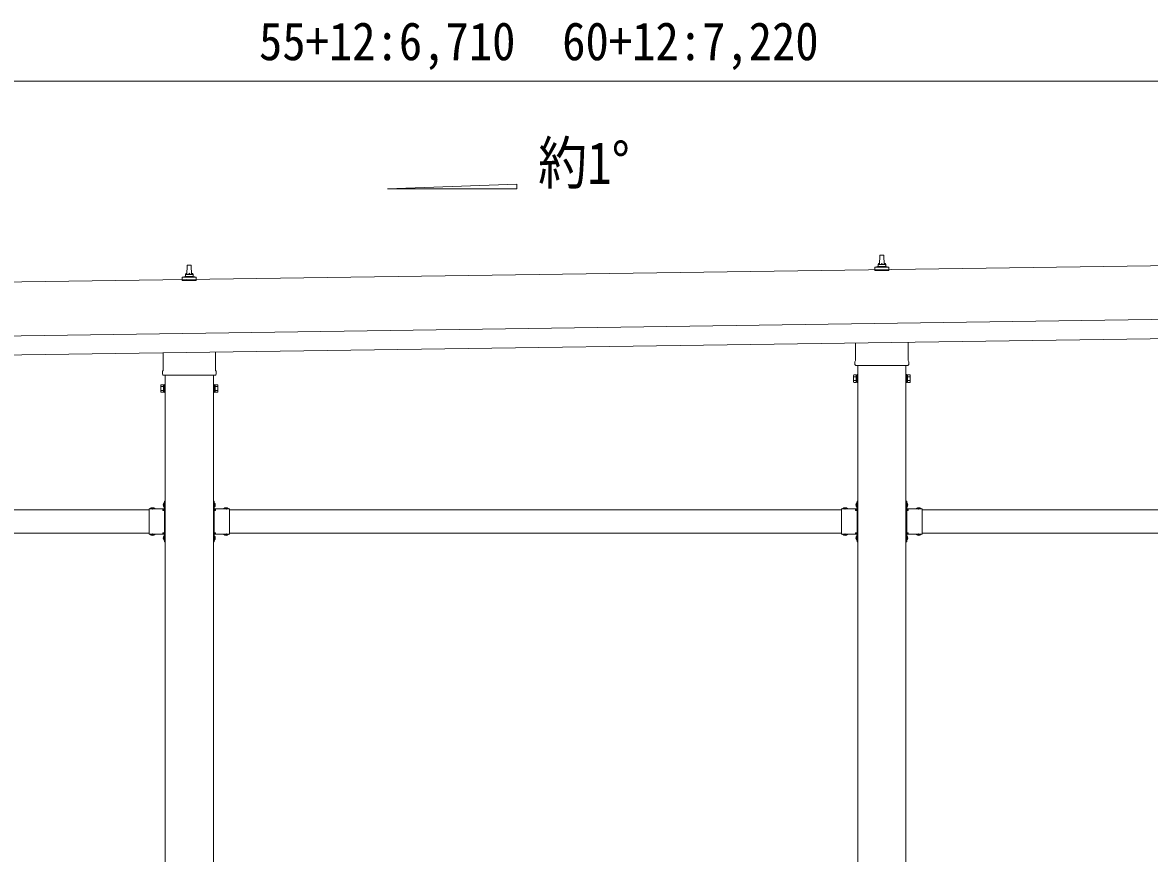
# Model space of a CAD drawing. Units: millimetres, scale not verified. Extents: x -13976 to 14131, y -9754 to 9646.
# Drawn here: x 3154 to 6083, y 1455 to 3615 of the extents above; entities that cross this region are included whole.
import ezdxf
from ezdxf.enums import TextEntityAlignment as Align

# ---------------------------------------------------------------- set-up
doc = ezdxf.new("R2010")
doc.units = ezdxf.units.MM
doc.header["$LTSCALE"] = 50
doc.linetypes.add('USER8', pattern=[4, 3, -1])
for name, color, linetype, lineweight in [('0-2_建具', 4, 'Continuous', 9), ('0-4_設備', 7, 'Continuous', 9), ('0-6_手摺', 5, 'Continuous', 5)]:
    doc.layers.add(name, color=color, linetype=linetype, lineweight=lineweight)
doc.styles.add('ＭＳ ゴシック', font='')
doc.styles.get('ＭＳ ゴシック').set_extended_font_data('MS Gothic')

msp = doc.modelspace()

# ---------------------------------------------------------------- linework, layer by layer
at = {"layer": '0-2_建具'}
for p, q in [((6529.38, 2988.94), (1164.7, 2912.3)), ((5381.15, 2985.47), (5381.88, 3008.99)), ((5382.88, 3009.97), (5391.43, 3009.97)), ((5392.43, 3008.99), (5393.15, 2985.47)), ((3577.15, 2955.54), (3577.15, 2959.75)), ((3578.15, 2959.75), (3596.15, 2959.75)), ((3581.15, 2959.75), (3581.88, 2983.28)), ((3582.88, 2984.25), (3591.43, 2984.25)), ((3592.43, 2983.28), (3593.15, 2959.75)), ((3597.15, 2955.54), (3597.15, 2959.75)), ((5368.9, 2969.97), (5368.9, 2977.68)), ((5405.4, 2969.97), (5368.9, 2969.97)), ((5369.29, 2978.47), (5405.02, 2978.47)), ((5369.67, 2978.65), (5376.39, 2980.28)), ((5376.77, 2980.47), (5397.54, 2980.47)), ((5377.15, 2981.25), (5377.15, 2985.47)), ((5378.15, 2985.47), (5396.15, 2985.47)), ((5397.15, 2981.25), (5397.15, 2985.47)), ((5404.64, 2978.65), (5397.92, 2980.28)), ((5405.4, 2969.97), (5405.4, 2977.68)), ((3568.9, 2944.25), (3568.9, 2951.97)), ((3605.4, 2944.25), (3568.9, 2944.25)), ((3569.29, 2952.75), (3605.02, 2952.75)), ((3569.67, 2952.94), (3576.39, 2954.57)), ((3576.77, 2954.75), (3597.54, 2954.75)), ((3604.64, 2952.94), (3597.92, 2954.57)), ((3605.4, 2944.25), (3605.4, 2951.97)), ((1166.7, 2772.31), (6531.38, 2848.95)), ((1167.41, 2722.32), (6532.1, 2798.96)), ((5455.45, 2783.58), (5455.45, 2735.98)), ((3518.85, 2710.26), (3518.85, 2755.91)), ((3655.45, 2757.86), (3655.45, 2710.26)), ((5318.85, 2735.98), (5318.85, 2781.63)), ((5317.15, 2727.21), (5317.15, 2732.71)), ((5457.15, 2732.71), (5457.15, 2727.21)), ((3517.15, 2701.49), (3517.15, 2706.99)), ((3655.09, 2697.99), (3519.22, 2697.99)), ((3524.65, 2697.99), (3524.65, -180.22)), ((3649.65, -180.22), (3649.65, 2697.99)), ((3657.15, 2706.99), (3657.15, 2701.49)), ((5313.15, 2697.71), (5313.91, 2699.02)), ((5313.15, 2697.71), (5313.15, 2680.71)), ((5320.15, 2699.02), (5313.91, 2699.02)), ((5455.09, 2723.71), (5319.22, 2723.71)), ((5320.15, 2679.39), (5320.15, 2699.02)), ((5320.15, 2698.41), (5322.65, 2698.41)), ((5320.15, 2680.01), (5320.15, 2698.41)), ((5322.65, 2699.71), (5324.65, 2699.71)), ((5322.65, 2678.71), (5322.65, 2699.71)), ((5324.65, 2723.71), (5324.65, -180.22)), ((5324.65, 2699.71), (5324.65, 2678.71)), ((5449.65, -180.22), (5449.65, 2723.71)), ((5449.65, 2699.71), (5449.65, 2678.71)), ((5451.65, 2699.71), (5449.65, 2699.71)), ((5451.65, 2678.71), (5451.65, 2699.71)), ((5454.15, 2698.41), (5451.65, 2698.41)), ((5454.15, 2699.02), (5460.39, 2699.02)), ((5454.15, 2679.39), (5454.15, 2699.02)), ((5454.15, 2680.01), (5454.15, 2698.41)), ((5461.15, 2697.71), (5460.39, 2699.02)), ((5461.15, 2697.71), (5461.15, 2680.71)), ((3513.15, 2671.99), (3513.91, 2673.31)), ((3513.15, 2671.99), (3513.15, 2654.99)), ((3520.15, 2673.31), (3513.91, 2673.31)), ((3520.15, 2668.4), (3513.91, 2668.4)), ((3520.15, 2653.68), (3520.15, 2673.31)), ((3520.15, 2672.69), (3522.65, 2672.69)), ((3520.15, 2654.29), (3520.15, 2672.69)), ((3522.65, 2673.99), (3524.65, 2673.99)), ((3522.65, 2652.99), (3522.65, 2673.99)), ((3524.65, 2673.99), (3524.65, 2652.99)), ((3649.65, 2673.99), (3649.65, 2652.99)), ((3651.65, 2673.99), (3649.65, 2673.99)), ((3651.65, 2652.99), (3651.65, 2673.99)), ((3654.15, 2672.69), (3651.65, 2672.69)), ((3654.15, 2673.31), (3660.39, 2673.31)), ((3654.15, 2653.68), (3654.15, 2673.31)), ((3654.15, 2654.29), (3654.15, 2672.69)), ((3654.15, 2668.4), (3660.39, 2668.4)), ((3661.15, 2671.99), (3660.39, 2673.31)), ((3661.15, 2671.99), (3661.15, 2654.99)), ((5313.15, 2680.71), (5313.91, 2679.39)), ((5320.15, 2694.11), (5313.91, 2694.11)), ((5320.15, 2684.3), (5313.91, 2684.3)), ((5320.15, 2679.39), (5313.91, 2679.39)), ((5322.65, 2680.01), (5320.15, 2680.01)), ((5324.65, 2678.71), (5322.65, 2678.71)), ((5449.65, 2678.71), (5451.65, 2678.71)), ((5451.65, 2680.01), (5454.15, 2680.01)), ((5454.15, 2694.11), (5460.39, 2694.11)), ((5454.15, 2684.3), (5460.39, 2684.3)), ((5454.15, 2679.39), (5460.39, 2679.39)), ((5461.15, 2680.71), (5460.39, 2679.39)), ((3513.15, 2654.99), (3513.91, 2653.68)), ((3520.15, 2658.58), (3513.91, 2658.58)), ((3520.15, 2653.68), (3513.91, 2653.68)), ((3522.65, 2654.29), (3520.15, 2654.29)), ((3524.65, 2652.99), (3522.65, 2652.99)), ((3649.65, 2652.99), (3651.65, 2652.99)), ((3651.65, 2654.29), (3654.15, 2654.29)), ((3654.15, 2658.58), (3660.39, 2658.58)), ((3654.15, 2653.68), (3660.39, 2653.68)), ((3661.15, 2654.99), (3660.39, 2653.68)), ((1891.65, 2347.78), (3482.65, 2347.78)), ((3482.65, 2350.78), (3522.65, 2350.78)), ((3482.65, 2350.78), (3482.65, 2284.78)), ((3485.75, 2351.29), (3497.55, 2351.29)), ((3485.75, 2351.29), (3485.75, 2350.78)), ((3485.75, 2350.78), (3497.55, 2350.78)), ((3497.55, 2351.29), (3497.55, 2350.78)), ((3518.65, 2348.78), (3522.65, 2348.78)), ((3518.65, 2346.78), (3518.65, 2348.78)), ((3518.65, 2347.78), (3524.15, 2347.78)), ((3522.65, 2346.78), (3518.65, 2346.78)), ((3522.14, 2366.68), (3522.14, 2354.88)), ((3522.14, 2366.68), (3522.65, 2366.68)), ((3522.14, 2354.88), (3522.65, 2354.88)), ((3522.65, 2370.78), (3522.65, 2350.78)), ((3522.65, 2370.78), (3524.65, 2370.78)), ((3522.65, 2366.68), (3522.65, 2354.88)), ((3524.65, 2363.78), (3522.65, 2363.78)), ((3524.65, 2357.78), (3522.65, 2357.78)), ((3522.65, 2346.78), (3522.65, 2288.78)), ((3524.15, 2347.78), (3524.15, 2287.78)), ((3524.65, 2370.78), (3524.65, 2350.78)), ((3649.65, 2370.78), (3649.65, 2350.78)), ((3651.65, 2370.78), (3649.65, 2370.78)), ((3649.65, 2363.78), (3651.65, 2363.78)), ((3649.65, 2357.78), (3651.65, 2357.78)), ((3650.15, 2347.78), (3650.15, 2287.78)), ((3655.65, 2347.78), (3650.15, 2347.78)), ((3651.65, 2370.78), (3651.65, 2350.78)), ((3651.65, 2366.68), (3651.65, 2354.88)), ((3652.16, 2366.68), (3651.65, 2366.68)), ((3652.16, 2354.88), (3651.65, 2354.88)), ((3691.65, 2350.78), (3651.65, 2350.78)), ((3655.65, 2348.78), (3651.65, 2348.78)), ((3651.65, 2346.78), (3655.65, 2346.78)), ((3651.65, 2346.78), (3651.65, 2288.78)), ((3652.16, 2366.68), (3652.16, 2354.88)), ((3655.65, 2346.78), (3655.65, 2348.78)), ((3676.75, 2351.29), (3676.75, 2350.78)), ((3688.55, 2351.29), (3676.75, 2351.29)), ((3688.55, 2350.78), (3676.75, 2350.78)), ((3688.55, 2351.29), (3688.55, 2350.78)), ((3691.65, 2350.78), (3691.65, 2284.78)), ((3691.65, 2347.78), (5282.65, 2347.78)), ((5282.65, 2350.78), (5322.65, 2350.78)), ((5282.65, 2350.78), (5282.65, 2284.78)), ((5285.75, 2351.29), (5297.55, 2351.29)), ((5285.75, 2351.29), (5285.75, 2350.78)), ((5285.75, 2350.78), (5297.55, 2350.78)), ((5297.55, 2351.29), (5297.55, 2350.78)), ((5318.65, 2348.78), (5322.65, 2348.78)), ((5318.65, 2346.78), (5318.65, 2348.78)), ((5318.65, 2347.78), (5324.15, 2347.78)), ((5322.65, 2346.78), (5318.65, 2346.78)), ((5322.14, 2366.68), (5322.14, 2354.88)), ((5322.14, 2366.68), (5322.65, 2366.68)), ((5322.14, 2354.88), (5322.65, 2354.88)), ((5322.65, 2370.78), (5322.65, 2350.78)), ((5322.65, 2370.78), (5324.65, 2370.78)), ((5322.65, 2366.68), (5322.65, 2354.88)), ((5324.65, 2363.78), (5322.65, 2363.78)), ((5324.65, 2357.78), (5322.65, 2357.78)), ((5322.65, 2346.78), (5322.65, 2288.78)), ((5324.15, 2347.78), (5324.15, 2287.78)), ((5324.65, 2370.78), (5324.65, 2350.78)), ((5449.65, 2370.78), (5449.65, 2350.78)), ((5451.65, 2370.78), (5449.65, 2370.78)), ((5449.65, 2363.78), (5451.65, 2363.78)), ((5449.65, 2357.78), (5451.65, 2357.78)), ((5450.15, 2347.78), (5450.15, 2287.78)), ((5455.65, 2347.78), (5450.15, 2347.78)), ((5451.65, 2370.78), (5451.65, 2350.78)), ((5451.65, 2366.68), (5451.65, 2354.88)), ((5452.16, 2366.68), (5451.65, 2366.68)), ((5452.16, 2354.88), (5451.65, 2354.88)), ((5491.65, 2350.78), (5451.65, 2350.78)), ((5455.65, 2348.78), (5451.65, 2348.78)), ((5451.65, 2346.78), (5455.65, 2346.78)), ((5451.65, 2346.78), (5451.65, 2288.78)), ((5452.16, 2366.68), (5452.16, 2354.88)), ((5455.65, 2346.78), (5455.65, 2348.78)), ((5476.75, 2351.29), (5476.75, 2350.78)), ((5488.55, 2351.29), (5476.75, 2351.29)), ((5488.55, 2350.78), (5476.75, 2350.78)), ((5488.55, 2351.29), (5488.55, 2350.78)), ((5491.65, 2350.78), (5491.65, 2284.78)), ((5491.65, 2347.78), (7082.65, 2347.78)), ((1891.65, 2287.78), (3482.65, 2287.78)), ((3482.65, 2284.78), (3522.65, 2284.78)), ((3485.75, 2284.78), (3497.55, 2284.78)), ((3485.75, 2284.27), (3485.75, 2284.78)), ((3497.55, 2284.27), (3497.55, 2284.78)), ((3518.65, 2288.78), (3518.65, 2286.78)), ((3522.65, 2288.78), (3518.65, 2288.78)), ((3518.65, 2287.78), (3524.15, 2287.78)), ((3522.65, 2286.78), (3518.65, 2286.78)), ((3522.65, 2284.78), (3522.65, 2264.78)), ((3524.65, 2284.78), (3524.65, 2264.78)), ((3649.65, 2284.78), (3649.65, 2264.78)), ((3655.65, 2287.78), (3650.15, 2287.78)), ((3651.65, 2288.78), (3655.65, 2288.78)), ((3651.65, 2286.78), (3655.65, 2286.78)), ((3691.65, 2284.78), (3651.65, 2284.78)), ((3651.65, 2284.78), (3651.65, 2264.78)), ((3655.65, 2288.78), (3655.65, 2286.78)), ((3688.55, 2284.78), (3676.75, 2284.78)), ((3676.75, 2284.27), (3676.75, 2284.78)), ((3688.55, 2284.27), (3688.55, 2284.78)), ((3691.65, 2287.78), (5282.65, 2287.78)), ((5282.65, 2284.78), (5322.65, 2284.78)), ((5285.75, 2284.78), (5297.55, 2284.78)), ((5285.75, 2284.27), (5285.75, 2284.78)), ((5297.55, 2284.27), (5297.55, 2284.78)), ((5318.65, 2288.78), (5318.65, 2286.78)), ((5322.65, 2288.78), (5318.65, 2288.78)), ((5318.65, 2287.78), (5324.15, 2287.78)), ((5322.65, 2286.78), (5318.65, 2286.78)), ((5322.65, 2284.78), (5322.65, 2264.78)), ((5324.65, 2284.78), (5324.65, 2264.78)), ((5449.65, 2284.78), (5449.65, 2264.78)), ((5455.65, 2287.78), (5450.15, 2287.78)), ((5451.65, 2288.78), (5455.65, 2288.78)), ((5451.65, 2286.78), (5455.65, 2286.78)), ((5491.65, 2284.78), (5451.65, 2284.78)), ((5451.65, 2284.78), (5451.65, 2264.78)), ((5455.65, 2288.78), (5455.65, 2286.78)), ((5488.55, 2284.78), (5476.75, 2284.78)), ((5476.75, 2284.27), (5476.75, 2284.78)), ((5488.55, 2284.27), (5488.55, 2284.78)), ((5491.65, 2287.78), (7082.65, 2287.78)), ((3485.75, 2284.27), (3497.55, 2284.27)), ((3522.14, 2280.68), (3522.14, 2268.88)), ((3522.14, 2280.68), (3522.65, 2280.68)), ((3522.14, 2268.88), (3522.65, 2268.88)), ((3522.65, 2280.68), (3522.65, 2268.88)), ((3524.65, 2277.78), (3522.65, 2277.78)), ((3524.65, 2271.78), (3522.65, 2271.78)), ((3522.65, 2264.78), (3524.65, 2264.78)), ((3649.65, 2277.78), (3651.65, 2277.78)), ((3649.65, 2271.78), (3651.65, 2271.78)), ((3651.65, 2264.78), (3649.65, 2264.78)), ((3651.65, 2280.68), (3651.65, 2268.88)), ((3652.16, 2280.68), (3651.65, 2280.68)), ((3652.16, 2268.88), (3651.65, 2268.88)), ((3652.16, 2280.68), (3652.16, 2268.88)), ((3688.55, 2284.27), (3676.75, 2284.27)), ((5285.75, 2284.27), (5297.55, 2284.27)), ((5322.14, 2280.68), (5322.14, 2268.88)), ((5322.14, 2280.68), (5322.65, 2280.68)), ((5322.14, 2268.88), (5322.65, 2268.88)), ((5322.65, 2280.68), (5322.65, 2268.88)), ((5324.65, 2277.78), (5322.65, 2277.78)), ((5324.65, 2271.78), (5322.65, 2271.78)), ((5322.65, 2264.78), (5324.65, 2264.78)), ((5449.65, 2277.78), (5451.65, 2277.78)), ((5449.65, 2271.78), (5451.65, 2271.78)), ((5451.65, 2264.78), (5449.65, 2264.78)), ((5451.65, 2280.68), (5451.65, 2268.88)), ((5452.16, 2280.68), (5451.65, 2280.68)), ((5452.16, 2268.88), (5451.65, 2268.88)), ((5452.16, 2280.68), (5452.16, 2268.88)), ((5488.55, 2284.27), (5476.75, 2284.27))]:
    msp.add_line(p, q, dxfattribs=at)
at = {"layer": '0-2_建具', "linetype": 'USER8'}
for p, q in [((3489.15, 2353.39), (3490.51, 2350.61)), ((3490.51, 2350.61), (3491.65, 2350)), ((3492.8, 2350.61), (3491.65, 2350)), ((3494.15, 2353.39), (3492.8, 2350.61)), ((3520.04, 2363.28), (3522.82, 2361.92)), ((3520.04, 2358.28), (3522.82, 2359.63)), ((3522.82, 2361.92), (3523.43, 2360.78)), ((3522.82, 2359.63), (3523.43, 2360.78)), ((3651.49, 2361.92), (3650.88, 2360.78)), ((3651.49, 2359.63), (3650.88, 2360.78)), ((3654.26, 2363.28), (3651.49, 2361.92)), ((3654.26, 2358.28), (3651.49, 2359.63)), ((3680.15, 2353.39), (3681.51, 2350.61)), ((3681.51, 2350.61), (3682.65, 2350)), ((3683.8, 2350.61), (3682.65, 2350)), ((3685.15, 2353.39), (3683.8, 2350.61)), ((5289.15, 2353.39), (5290.51, 2350.61)), ((5290.51, 2350.61), (5291.65, 2350)), ((5292.8, 2350.61), (5291.65, 2350)), ((5294.15, 2353.39), (5292.8, 2350.61)), ((5320.04, 2363.28), (5322.82, 2361.92)), ((5320.04, 2358.28), (5322.82, 2359.63)), ((5322.82, 2361.92), (5323.43, 2360.78)), ((5322.82, 2359.63), (5323.43, 2360.78)), ((5451.49, 2361.92), (5450.88, 2360.78)), ((5451.49, 2359.63), (5450.88, 2360.78)), ((5454.26, 2363.28), (5451.49, 2361.92)), ((5454.26, 2358.28), (5451.49, 2359.63)), ((5480.15, 2353.39), (5481.51, 2350.61)), ((5481.51, 2350.61), (5482.65, 2350)), ((5483.8, 2350.61), (5482.65, 2350)), ((5485.15, 2353.39), (5483.8, 2350.61)), ((3489.15, 2282.17), (3490.51, 2284.94)), ((3490.51, 2284.94), (3491.65, 2285.55)), ((3492.8, 2284.94), (3491.65, 2285.55)), ((3494.15, 2282.17), (3492.8, 2284.94)), ((3680.15, 2282.17), (3681.51, 2284.94)), ((3681.51, 2284.94), (3682.65, 2285.55)), ((3683.8, 2284.94), (3682.65, 2285.55)), ((3685.15, 2282.17), (3683.8, 2284.94)), ((5289.15, 2282.17), (5290.51, 2284.94)), ((5290.51, 2284.94), (5291.65, 2285.55)), ((5292.8, 2284.94), (5291.65, 2285.55)), ((5294.15, 2282.17), (5292.8, 2284.94)), ((5480.15, 2282.17), (5481.51, 2284.94)), ((5481.51, 2284.94), (5482.65, 2285.55)), ((5483.8, 2284.94), (5482.65, 2285.55)), ((5485.15, 2282.17), (5483.8, 2284.94)), ((3520.04, 2277.28), (3522.82, 2275.92)), ((3520.04, 2272.28), (3522.82, 2273.63)), ((3522.82, 2275.92), (3523.43, 2274.78)), ((3522.82, 2273.63), (3523.43, 2274.78)), ((3651.49, 2275.92), (3650.88, 2274.78)), ((3651.49, 2273.63), (3650.88, 2274.78)), ((3654.26, 2277.28), (3651.49, 2275.92)), ((3654.26, 2272.28), (3651.49, 2273.63)), ((5320.04, 2277.28), (5322.82, 2275.92)), ((5320.04, 2272.28), (5322.82, 2273.63)), ((5322.82, 2275.92), (5323.43, 2274.78)), ((5322.82, 2273.63), (5323.43, 2274.78)), ((5451.49, 2275.92), (5450.88, 2274.78)), ((5451.49, 2273.63), (5450.88, 2274.78)), ((5454.26, 2277.28), (5451.49, 2275.92)), ((5454.26, 2272.28), (5451.49, 2273.63))]:
    msp.add_line(p, q, dxfattribs=at)
at = {"layer": '0-2_建具'}
for centre, radius, start, end in [((5381.24, 2984.83), 4.13, 90, 171.17633), ((5382.88, 3008.97), 1, 90, 178.60509), ((5390.49, 2985.47), 4.83, 133.60282, 180), ((5383.82, 2985.47), 4.83, 0, 46.39718), ((5391.43, 3008.97), 1, 1.39491, 90), ((5393.07, 2984.83), 4.13, 8.82367, 90), ((3581.24, 2959.12), 4.13, 90, 171.17633), ((3578.15, 2958.75), 1, 90, 180), ((3582.88, 2983.25), 1, 90, 178.60509), ((3590.49, 2959.75), 4.83, 133.60282, 180), ((3583.82, 2959.75), 4.83, 0, 46.39718), ((3591.43, 2983.25), 1, 1.39491, 90), ((3593.07, 2959.12), 4.13, 8.82367, 90), ((3596.15, 2958.75), 1, 0, 90), ((5369.9, 2977.68), 1, 103.62699, 180), ((5376.15, 2981.25), 1, 283.62699, 0), ((5378.15, 2984.47), 1, 90, 180), ((5396.15, 2984.47), 1, 0, 90), ((5398.15, 2981.25), 1, 180, 256.37301), ((5404.4, 2977.68), 1, 0, 76.37301), ((3569.9, 2951.97), 1, 103.62699, 180), ((3576.15, 2955.54), 1, 283.62699, 0), ((3598.15, 2955.54), 1, 180, 256.37301), ((3604.4, 2951.97), 1, 0, 76.37301), ((5321.15, 2732.71), 4, 125.09963, 180), ((5321.15, 2727.21), 4, 180, 194.47751), ((5321.15, 2727.21), 4, 194.47751, 241.04498), ((5453.15, 2727.21), 4, 298.95502, 345.52249), ((5453.15, 2732.71), 4, 0, 54.90037), ((5453.15, 2727.21), 4, 345.52249, 360), ((3521.15, 2706.99), 4, 125.09963, 180), ((3521.15, 2701.49), 4, 180, 194.47751), ((3521.15, 2701.49), 4, 194.47751, 241.04498), ((3653.15, 2701.49), 4, 298.95502, 345.52249), ((3653.15, 2706.99), 4, 0, 54.90037), ((3653.15, 2701.49), 4, 345.52249, 360), ((5317.5, 2696.57), 4.34, 145.61575, 214.38425), ((5456.81, 2696.57), 4.34, 325.61575, 34.38425), ((3529.39, 2663.49), 16.24, 162.41205, 197.58795), ((3517.5, 2670.85), 4.34, 145.61575, 214.38425), ((3644.91, 2663.49), 16.24, 342.41205, 17.58795), ((3656.81, 2670.85), 4.34, 325.61575, 34.38425), ((5329.39, 2689.21), 16.24, 162.41205, 197.58795), ((5317.5, 2681.84), 4.34, 145.61575, 214.38425), ((5444.91, 2689.21), 16.24, 342.41205, 17.58795), ((5456.81, 2681.84), 4.34, 325.61575, 34.38425), ((3517.5, 2656.13), 4.34, 145.61575, 214.38425), ((3656.81, 2656.13), 4.34, 325.61575, 34.38425), ((3491.65, 2345.55), 8.23, 44.2189, 135.7811), ((3527.89, 2360.78), 8.23, 134.2189, 225.7811), ((3522.65, 2350.78), 2, 270, 0), ((3651.65, 2350.78), 2, 180, 270), ((3646.42, 2360.78), 8.23, 314.2189, 45.7811), ((3682.65, 2345.55), 8.23, 44.2189, 135.7811), ((5291.65, 2345.55), 8.23, 44.2189, 135.7811), ((5327.89, 2360.78), 8.23, 134.2189, 225.7811), ((5322.65, 2350.78), 2, 270, 0), ((5451.65, 2350.78), 2, 180, 270), ((5446.42, 2360.78), 8.23, 314.2189, 45.7811), ((5482.65, 2345.55), 8.23, 44.2189, 135.7811), ((3522.65, 2284.78), 2, 0, 90), ((3651.65, 2284.78), 2, 90, 180), ((5322.65, 2284.78), 2, 0, 90), ((5451.65, 2284.78), 2, 90, 180), ((3491.65, 2290.01), 8.23, 224.2189, 315.7811), ((3527.89, 2274.78), 8.23, 134.2189, 225.7811), ((3646.42, 2274.78), 8.23, 314.2189, 45.7811), ((3682.65, 2290.01), 8.23, 224.2189, 315.7811), ((5291.65, 2290.01), 8.23, 224.2189, 315.7811), ((5327.89, 2274.78), 8.23, 134.2189, 225.7811), ((5446.42, 2274.78), 8.23, 314.2189, 45.7811), ((5482.65, 2290.01), 8.23, 224.2189, 315.7811)]:
    msp.add_arc(centre, radius, start, end, dxfattribs=at)
at = {"layer": '0-4_設備', "color": 4}
msp.add_lwpolyline([(4102.11, 3182.08), (4438.11, 3194.5), (4438.11, 3182.08)], close=True, dxfattribs=at)
at = {"layer": '0-6_手摺', "color": 6, "lineweight": 9}
msp.add_line((1133.42, 3462.01), (7842.77, 3462.01), dxfattribs=at)

# ---------------------------------------------------------------- texts
at = {"layer": '0-4_設備', "style": 'ＭＳ ゴシック', "width": 0.85}
msp.add_text('約1°', height=110, dxfattribs=at).set_placement((4493.79, 3161.86), align=Align.BOTTOM_LEFT)
at = {"layer": '0-6_手摺', "color": 7, "style": 'ＭＳ ゴシック', "width": 0.9}
msp.add_text('55+12:6,710\u300060+12:7,220', height=98.97, dxfattribs=at).set_placement((3768.29, 3487.01), align=Align.BOTTOM_LEFT)

doc.saveas('drawing.dxf')
